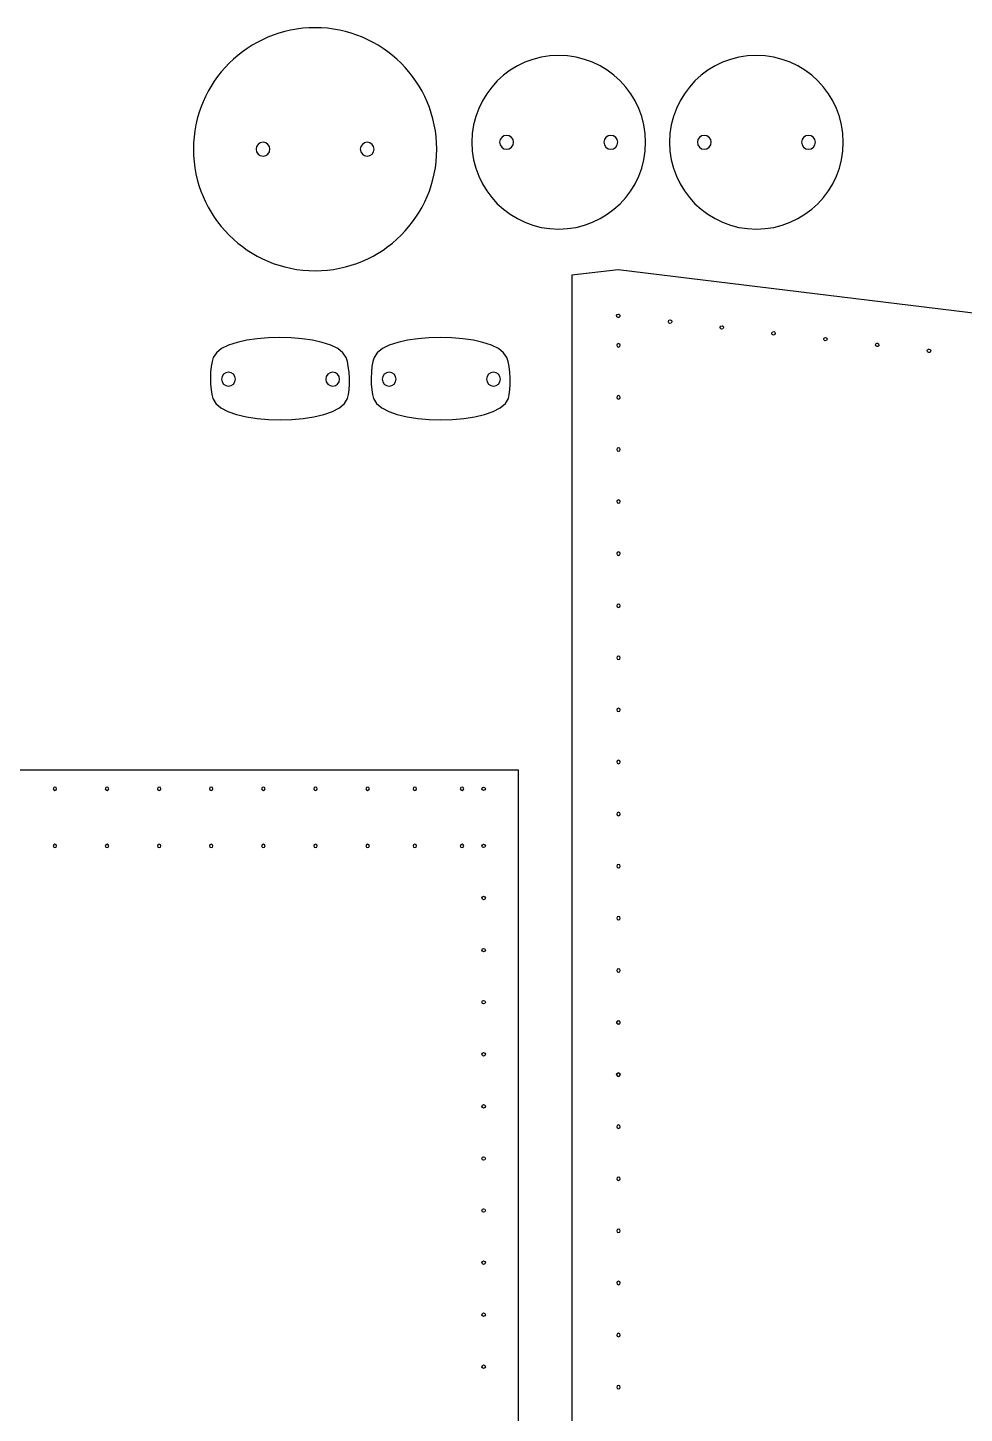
# Model space of a CAD drawing. Extents: x 21 to 1186, y -416 to -7.
# Drawn here: x 280.1 to 414.9, y -212.4 to -12.9 of the extents above; entities that cross this region are included whole.
import ezdxf

# ---------------------------------------------------------------- set-up
doc = ezdxf.new("R2010")
doc.units = 0
doc.header["$MEASUREMENT"] = 0
doc.layers.add('BUTTONS', color=7, linetype='CONTINUOUS')
doc.layers.add('CORK_OR_OUTER', color=7, linetype='CONTINUOUS')

# ---------------------------------------------------------------- blocks, each defined once
blk = doc.blocks.new('BLOCK_5')
at = {"layer": 'CORK_OR_OUTER', "color": 177}
for points, knots in [([(358.41, -48.51), (358.41, -48.51), (365.07, -47.74), (365.07, -47.74), (365.07, -47.74), (521.89, -66.92), (521.89, -66.92), (521.89, -66.92), (521.89, -66.92), (521.89, -66.92), (532.93, -66.92), (541.89, -76.07), (541.89, -87.11), (541.89, -87.11), (541.88, -87.11), (541.88, -87.11), (541.88, -87.11), (541.89, -87.11), (541.89, -87.11), (541.89, -87.11), (541.88, -376.73), (541.88, -376.73), (541.88, -376.73), (541.89, -376.73), (541.89, -376.73), (541.89, -387.78), (532.93, -396.92), (521.89, -396.92), (521.89, -396.92), (521.89, -396.92), (521.89, -396.92), (521.89, -396.92), (365.08, -416.12), (365.08, -416.12), (365.08, -416.12), (358.41, -415.32), (358.41, -415.32), (358.41, -415.32), (358.41, -48.51), (358.41, -48.51)], [0, 0, 0, 0, 1, 1, 1, 2, 2, 2, 3, 3, 3, 4, 4, 4, 5, 5, 5, 6, 6, 6, 7, 7, 7, 8, 8, 8, 9, 9, 9, 10, 10, 10, 11, 11, 11, 12, 12, 12, 13, 13, 13, 13]), ([(365.11, -58.38), (365.25, -58.38), (365.36, -58.49), (365.36, -58.63), (365.36, -58.76), (365.25, -58.88), (365.11, -58.88), (364.98, -58.88), (364.86, -58.76), (364.86, -58.63), (364.86, -58.49), (364.98, -58.38), (365.11, -58.38)], [0, 0, 0, 0, 1, 1, 1, 2, 2, 2, 3, 3, 3, 4, 4, 4, 4]), ([(365.11, -65.88), (365.25, -65.88), (365.36, -65.99), (365.36, -66.13), (365.36, -66.26), (365.25, -66.38), (365.11, -66.38), (364.98, -66.38), (364.86, -66.26), (364.86, -66.13), (364.86, -65.99), (364.98, -65.88), (365.11, -65.88)], [0, 0, 0, 0, 1, 1, 1, 2, 2, 2, 3, 3, 3, 4, 4, 4, 4]), ([(365.11, -73.38), (365.25, -73.38), (365.36, -73.49), (365.36, -73.63), (365.36, -73.76), (365.25, -73.88), (365.11, -73.88), (364.98, -73.88), (364.86, -73.76), (364.86, -73.63), (364.86, -73.49), (364.98, -73.38), (365.11, -73.38)], [0, 0, 0, 0, 1, 1, 1, 2, 2, 2, 3, 3, 3, 4, 4, 4, 4]), ([(365.11, -80.88), (365.25, -80.88), (365.36, -80.99), (365.36, -81.13), (365.36, -81.26), (365.25, -81.38), (365.11, -81.38), (364.98, -81.38), (364.86, -81.26), (364.86, -81.13), (364.86, -80.99), (364.98, -80.88), (365.11, -80.88)], [0, 0, 0, 0, 1, 1, 1, 2, 2, 2, 3, 3, 3, 4, 4, 4, 4]), ([(365.11, -88.38), (365.25, -88.38), (365.36, -88.49), (365.36, -88.63), (365.36, -88.76), (365.25, -88.88), (365.11, -88.88), (364.98, -88.88), (364.86, -88.76), (364.86, -88.63), (364.86, -88.49), (364.98, -88.38), (365.11, -88.38)], [0, 0, 0, 0, 1, 1, 1, 2, 2, 2, 3, 3, 3, 4, 4, 4, 4]), ([(365.11, -95.88), (365.25, -95.88), (365.36, -95.99), (365.36, -96.13), (365.36, -96.26), (365.25, -96.38), (365.11, -96.38), (364.98, -96.38), (364.86, -96.26), (364.86, -96.13), (364.86, -95.99), (364.98, -95.88), (365.11, -95.88)], [0, 0, 0, 0, 1, 1, 1, 2, 2, 2, 3, 3, 3, 4, 4, 4, 4]), ([(365.11, -103.38), (365.25, -103.38), (365.36, -103.49), (365.36, -103.63), (365.36, -103.76), (365.25, -103.88), (365.11, -103.88), (364.98, -103.88), (364.86, -103.76), (364.86, -103.63), (364.86, -103.49), (364.98, -103.38), (365.11, -103.38)], [0, 0, 0, 0, 1, 1, 1, 2, 2, 2, 3, 3, 3, 4, 4, 4, 4]), ([(365.11, -110.88), (365.25, -110.88), (365.36, -110.99), (365.36, -111.13), (365.36, -111.26), (365.25, -111.38), (365.11, -111.38), (364.98, -111.38), (364.86, -111.26), (364.86, -111.13), (364.86, -110.99), (364.98, -110.88), (365.11, -110.88)], [0, 0, 0, 0, 1, 1, 1, 2, 2, 2, 3, 3, 3, 4, 4, 4, 4]), ([(365.11, -118.37), (365.25, -118.37), (365.36, -118.48), (365.36, -118.62), (365.36, -118.76), (365.25, -118.87), (365.11, -118.87), (364.98, -118.87), (364.86, -118.76), (364.86, -118.62), (364.86, -118.48), (364.98, -118.37), (365.11, -118.37)], [0, 0, 0, 0, 1, 1, 1, 2, 2, 2, 3, 3, 3, 4, 4, 4, 4]), ([(365.11, -125.87), (365.25, -125.87), (365.36, -125.98), (365.36, -126.12), (365.36, -126.26), (365.25, -126.37), (365.11, -126.37), (364.98, -126.37), (364.86, -126.26), (364.86, -126.12), (364.86, -125.98), (364.98, -125.87), (365.11, -125.87)], [0, 0, 0, 0, 1, 1, 1, 2, 2, 2, 3, 3, 3, 4, 4, 4, 4]), ([(365.11, -133.37), (365.25, -133.37), (365.36, -133.48), (365.36, -133.62), (365.36, -133.76), (365.25, -133.87), (365.11, -133.87), (364.98, -133.87), (364.86, -133.76), (364.86, -133.62), (364.86, -133.48), (364.98, -133.37), (365.11, -133.37)], [0, 0, 0, 0, 1, 1, 1, 2, 2, 2, 3, 3, 3, 4, 4, 4, 4]), ([(365.11, -140.87), (365.25, -140.87), (365.36, -140.98), (365.36, -141.12), (365.36, -141.26), (365.25, -141.37), (365.11, -141.37), (364.98, -141.37), (364.86, -141.26), (364.86, -141.12), (364.86, -140.98), (364.98, -140.87), (365.11, -140.87)], [0, 0, 0, 0, 1, 1, 1, 2, 2, 2, 3, 3, 3, 4, 4, 4, 4]), ([(365.11, -148.39), (365.25, -148.39), (365.36, -148.5), (365.36, -148.64), (365.36, -148.78), (365.25, -148.89), (365.11, -148.89), (364.98, -148.89), (364.86, -148.78), (364.86, -148.64), (364.86, -148.5), (364.98, -148.39), (365.11, -148.39)], [0, 0, 0, 0, 1, 1, 1, 2, 2, 2, 3, 3, 3, 4, 4, 4, 4]), ([(365.11, -155.89), (365.25, -155.89), (365.36, -156), (365.36, -156.14), (365.36, -156.28), (365.25, -156.39), (365.11, -156.39), (364.98, -156.39), (364.86, -156.28), (364.86, -156.14), (364.86, -156), (364.98, -155.89), (365.11, -155.89)], [0, 0, 0, 0, 1, 1, 1, 2, 2, 2, 3, 3, 3, 4, 4, 4, 4]), ([(365.11, -163.39), (365.25, -163.39), (365.36, -163.5), (365.36, -163.64), (365.36, -163.78), (365.25, -163.89), (365.11, -163.89), (364.98, -163.89), (364.86, -163.78), (364.86, -163.64), (364.86, -163.5), (364.98, -163.39), (365.11, -163.39)], [0, 0, 0, 0, 1, 1, 1, 2, 2, 2, 3, 3, 3, 4, 4, 4, 4]), ([(365.11, -170.89), (365.25, -170.89), (365.36, -171), (365.36, -171.14), (365.36, -171.27), (365.25, -171.39), (365.11, -171.39), (364.98, -171.39), (364.86, -171.27), (364.86, -171.14), (364.86, -171), (364.98, -170.89), (365.11, -170.89)], [0, 0, 0, 0, 1, 1, 1, 2, 2, 2, 3, 3, 3, 4, 4, 4, 4]), ([(365.11, -178.39), (365.25, -178.39), (365.36, -178.5), (365.36, -178.64), (365.36, -178.77), (365.25, -178.89), (365.11, -178.89), (364.98, -178.89), (364.86, -178.77), (364.86, -178.64), (364.86, -178.5), (364.98, -178.39), (365.11, -178.39)], [0, 0, 0, 0, 1, 1, 1, 2, 2, 2, 3, 3, 3, 4, 4, 4, 4]), ([(365.11, -185.89), (365.25, -185.89), (365.36, -186), (365.36, -186.14), (365.36, -186.27), (365.25, -186.39), (365.11, -186.39), (364.98, -186.39), (364.86, -186.27), (364.86, -186.14), (364.86, -186), (364.98, -185.89), (365.11, -185.89)], [0, 0, 0, 0, 1, 1, 1, 2, 2, 2, 3, 3, 3, 4, 4, 4, 4]), ([(365.11, -193.39), (365.25, -193.39), (365.36, -193.5), (365.36, -193.64), (365.36, -193.77), (365.25, -193.89), (365.11, -193.89), (364.98, -193.89), (364.86, -193.77), (364.86, -193.64), (364.86, -193.5), (364.98, -193.39), (365.11, -193.39)], [0, 0, 0, 0, 1, 1, 1, 2, 2, 2, 3, 3, 3, 4, 4, 4, 4]), ([(365.11, -200.89), (365.25, -200.89), (365.36, -201), (365.36, -201.14), (365.36, -201.28), (365.25, -201.39), (365.11, -201.39), (364.98, -201.39), (364.86, -201.28), (364.86, -201.14), (364.86, -201), (364.98, -200.89), (365.11, -200.89)], [0, 0, 0, 0, 1, 1, 1, 2, 2, 2, 3, 3, 3, 4, 4, 4, 4]), ([(365.1, -208.39), (365.24, -208.39), (365.35, -208.5), (365.35, -208.64), (365.35, -208.78), (365.24, -208.89), (365.1, -208.89), (364.96, -208.89), (364.85, -208.78), (364.85, -208.64), (364.85, -208.5), (364.96, -208.39), (365.1, -208.39)], [0, 0, 0, 0, 1, 1, 1, 2, 2, 2, 3, 3, 3, 4, 4, 4, 4])]:
    blk.add_open_spline(points, degree=3, knots=knots, dxfattribs=at)
at = {"layer": 'CORK_OR_OUTER', "color": 112}
for points in [[(364.82, -54.36), (364.81, -54.49), (364.91, -54.62), (365.04, -54.63), (365.18, -54.65), (365.3, -54.55), (365.32, -54.41), (365.34, -54.27), (365.24, -54.15), (365.1, -54.13), (364.96, -54.12), (364.84, -54.22), (364.82, -54.36)], [(372.28, -55.19), (372.26, -55.33), (372.36, -55.45), (372.5, -55.47), (372.63, -55.49), (372.76, -55.39), (372.77, -55.25), (372.79, -55.11), (372.69, -54.99), (372.55, -54.97), (372.42, -54.96), (372.29, -55.06), (372.28, -55.19)], [(379.73, -56.03), (379.71, -56.17), (379.81, -56.29), (379.95, -56.31), (380.08, -56.32), (380.21, -56.23), (380.22, -56.09), (380.24, -55.95), (380.14, -55.83), (380, -55.81), (379.86, -55.8), (379.74, -55.89), (379.73, -56.03)], [(387.18, -56.87), (387.16, -57.01), (387.26, -57.13), (387.4, -57.15), (387.53, -57.16), (387.66, -57.06), (387.67, -56.93), (387.69, -56.79), (387.59, -56.67), (387.45, -56.65), (387.32, -56.63), (387.19, -56.73), (387.18, -56.87)], [(394.63, -57.71), (394.61, -57.85), (394.71, -57.97), (394.85, -57.99), (394.98, -58), (395.11, -57.9), (395.12, -57.76), (395.14, -57.63), (395.04, -57.5), (394.9, -57.49), (394.76, -57.47), (394.64, -57.57), (394.63, -57.71)], [(402.08, -58.55), (402.06, -58.68), (402.16, -58.81), (402.3, -58.82), (402.44, -58.84), (402.56, -58.74), (402.58, -58.6), (402.59, -58.47), (402.49, -58.34), (402.36, -58.33), (402.22, -58.31), (402.09, -58.41), (402.08, -58.55)], [(409.53, -59.39), (409.52, -59.52), (409.61, -59.65), (409.75, -59.66), (409.89, -59.68), (410.01, -59.58), (410.03, -59.44), (410.04, -59.31), (409.95, -59.18), (409.81, -59.17), (409.67, -59.15), (409.55, -59.25), (409.53, -59.39)]]:
    blk.add_open_spline(points, degree=3, knots=[0, 0, 0, 0, 1, 1, 1, 2, 2, 2, 3, 3, 3, 4, 4, 4, 4], dxfattribs=at)
at = {"layer": 'CORK_OR_OUTER', "color": 1}
for points in [[(365.09, -155.89), (364.95, -155.89), (364.84, -156), (364.84, -156.14), (364.84, -156.28), (364.95, -156.39), (365.09, -156.39), (365.22, -156.39), (365.34, -156.28), (365.34, -156.14), (365.34, -156), (365.22, -155.89), (365.09, -155.89)], [(365.09, -163.39), (364.95, -163.39), (364.84, -163.5), (364.84, -163.64), (364.84, -163.78), (364.95, -163.89), (365.09, -163.89), (365.22, -163.89), (365.34, -163.78), (365.34, -163.64), (365.34, -163.5), (365.22, -163.39), (365.09, -163.39)]]:
    blk.add_open_spline(points, degree=3, knots=[0, 0, 0, 0, 1, 1, 1, 2, 2, 2, 3, 3, 3, 4, 4, 4, 4], dxfattribs=at)
blk = doc.blocks.new('BLOCK_6')
at = {"layer": 'CORK_OR_OUTER', "color": 1}
for points, knots in [([(350.7, -340.74), (350.7, -340.74), (350.7, -340.74), (350.7, -340.74), (350.7, -351.79), (341.56, -360.74), (330.51, -360.74), (330.51, -360.74), (330.51, -360.73), (330.51, -360.73), (330.51, -360.73), (330.51, -360.74), (330.51, -360.74), (330.51, -360.74), (40.89, -360.73), (40.89, -360.73), (40.89, -360.73), (40.89, -360.74), (40.89, -360.74), (29.85, -360.74), (20.7, -351.79), (20.7, -340.74), (20.7, -340.74), (20.7, -340.74), (20.7, -340.74), (20.7, -340.74), (20.65, -119.82), (20.65, -119.82), (20.65, -119.82), (350.7, -119.82), (350.7, -119.82), (350.7, -119.82), (350.7, -340.74), (350.7, -340.74)], [0, 0, 0, 0, 1, 1, 1, 2, 2, 2, 3, 3, 3, 4, 4, 4, 5, 5, 5, 6, 6, 6, 7, 7, 7, 8, 8, 8, 9, 9, 9, 10, 10, 10, 11, 11, 11, 11]), ([(284.27, -122.48), (284.27, -122.62), (284.15, -122.73), (284.02, -122.73), (283.88, -122.73), (283.77, -122.62), (283.77, -122.48), (283.77, -122.34), (283.88, -122.23), (284.02, -122.23), (284.15, -122.23), (284.27, -122.34), (284.27, -122.48)], [0, 0, 0, 0, 1, 1, 1, 2, 2, 2, 3, 3, 3, 4, 4, 4, 4]), ([(291.77, -122.48), (291.77, -122.62), (291.65, -122.73), (291.52, -122.73), (291.38, -122.73), (291.27, -122.62), (291.27, -122.48), (291.27, -122.34), (291.38, -122.23), (291.52, -122.23), (291.65, -122.23), (291.77, -122.34), (291.77, -122.48)], [0, 0, 0, 0, 1, 1, 1, 2, 2, 2, 3, 3, 3, 4, 4, 4, 4]), ([(299.27, -122.48), (299.27, -122.62), (299.15, -122.73), (299.02, -122.73), (298.88, -122.73), (298.77, -122.62), (298.77, -122.48), (298.77, -122.34), (298.88, -122.23), (299.02, -122.23), (299.15, -122.23), (299.27, -122.34), (299.27, -122.48)], [0, 0, 0, 0, 1, 1, 1, 2, 2, 2, 3, 3, 3, 4, 4, 4, 4]), ([(306.76, -122.48), (306.76, -122.62), (306.65, -122.73), (306.51, -122.73), (306.37, -122.73), (306.26, -122.62), (306.26, -122.48), (306.26, -122.34), (306.37, -122.23), (306.51, -122.23), (306.65, -122.23), (306.76, -122.34), (306.76, -122.48)], [0, 0, 0, 0, 1, 1, 1, 2, 2, 2, 3, 3, 3, 4, 4, 4, 4]), ([(314.26, -122.48), (314.26, -122.62), (314.15, -122.73), (314.01, -122.73), (313.87, -122.73), (313.76, -122.62), (313.76, -122.48), (313.76, -122.34), (313.87, -122.23), (314.01, -122.23), (314.15, -122.23), (314.26, -122.34), (314.26, -122.48)], [0, 0, 0, 0, 1, 1, 1, 2, 2, 2, 3, 3, 3, 4, 4, 4, 4]), ([(321.76, -122.48), (321.76, -122.62), (321.65, -122.73), (321.51, -122.73), (321.37, -122.73), (321.26, -122.62), (321.26, -122.48), (321.26, -122.34), (321.37, -122.23), (321.51, -122.23), (321.65, -122.23), (321.76, -122.34), (321.76, -122.48)], [0, 0, 0, 0, 1, 1, 1, 2, 2, 2, 3, 3, 3, 4, 4, 4, 4]), ([(329.26, -122.48), (329.26, -122.62), (329.15, -122.73), (329.01, -122.73), (328.87, -122.73), (328.76, -122.62), (328.76, -122.48), (328.76, -122.34), (328.87, -122.23), (329.01, -122.23), (329.15, -122.23), (329.26, -122.34), (329.26, -122.48)], [0, 0, 0, 0, 1, 1, 1, 2, 2, 2, 3, 3, 3, 4, 4, 4, 4]), ([(336.06, -122.48), (336.06, -122.62), (335.95, -122.73), (335.81, -122.73), (335.67, -122.73), (335.56, -122.62), (335.56, -122.48), (335.56, -122.34), (335.67, -122.23), (335.81, -122.23), (335.95, -122.23), (336.06, -122.34), (336.06, -122.48)], [0, 0, 0, 0, 1, 1, 1, 2, 2, 2, 3, 3, 3, 4, 4, 4, 4]), ([(342.85, -122.48), (342.85, -122.62), (342.74, -122.73), (342.6, -122.73), (342.46, -122.73), (342.35, -122.62), (342.35, -122.48), (342.35, -122.34), (342.46, -122.23), (342.6, -122.23), (342.74, -122.23), (342.85, -122.34), (342.85, -122.48)], [0, 0, 0, 0, 1, 1, 1, 2, 2, 2, 3, 3, 3, 4, 4, 4, 4]), ([(284.27, -130.71), (284.27, -130.85), (284.15, -130.96), (284.02, -130.96), (283.88, -130.96), (283.77, -130.85), (283.77, -130.71), (283.77, -130.58), (283.88, -130.46), (284.02, -130.46), (284.15, -130.46), (284.27, -130.58), (284.27, -130.71)], [0, 0, 0, 0, 1, 1, 1, 2, 2, 2, 3, 3, 3, 4, 4, 4, 4]), ([(291.77, -130.71), (291.77, -130.85), (291.65, -130.96), (291.52, -130.96), (291.38, -130.96), (291.27, -130.85), (291.27, -130.71), (291.27, -130.58), (291.38, -130.46), (291.52, -130.46), (291.65, -130.46), (291.77, -130.58), (291.77, -130.71)], [0, 0, 0, 0, 1, 1, 1, 2, 2, 2, 3, 3, 3, 4, 4, 4, 4]), ([(299.27, -130.71), (299.27, -130.85), (299.15, -130.96), (299.02, -130.96), (298.88, -130.96), (298.77, -130.85), (298.77, -130.71), (298.77, -130.58), (298.88, -130.46), (299.02, -130.46), (299.15, -130.46), (299.27, -130.58), (299.27, -130.71)], [0, 0, 0, 0, 1, 1, 1, 2, 2, 2, 3, 3, 3, 4, 4, 4, 4]), ([(306.76, -130.71), (306.76, -130.85), (306.65, -130.96), (306.51, -130.96), (306.37, -130.96), (306.26, -130.85), (306.26, -130.71), (306.26, -130.58), (306.37, -130.46), (306.51, -130.46), (306.65, -130.46), (306.76, -130.58), (306.76, -130.71)], [0, 0, 0, 0, 1, 1, 1, 2, 2, 2, 3, 3, 3, 4, 4, 4, 4]), ([(314.26, -130.71), (314.26, -130.85), (314.15, -130.96), (314.01, -130.96), (313.87, -130.96), (313.76, -130.85), (313.76, -130.71), (313.76, -130.58), (313.87, -130.46), (314.01, -130.46), (314.15, -130.46), (314.26, -130.58), (314.26, -130.71)], [0, 0, 0, 0, 1, 1, 1, 2, 2, 2, 3, 3, 3, 4, 4, 4, 4]), ([(321.76, -130.71), (321.76, -130.85), (321.65, -130.96), (321.51, -130.96), (321.37, -130.96), (321.26, -130.85), (321.26, -130.71), (321.26, -130.58), (321.37, -130.46), (321.51, -130.46), (321.65, -130.46), (321.76, -130.58), (321.76, -130.71)], [0, 0, 0, 0, 1, 1, 1, 2, 2, 2, 3, 3, 3, 4, 4, 4, 4]), ([(329.26, -130.71), (329.26, -130.85), (329.15, -130.96), (329.01, -130.96), (328.87, -130.96), (328.76, -130.85), (328.76, -130.71), (328.76, -130.58), (328.87, -130.46), (329.01, -130.46), (329.15, -130.46), (329.26, -130.58), (329.26, -130.71)], [0, 0, 0, 0, 1, 1, 1, 2, 2, 2, 3, 3, 3, 4, 4, 4, 4]), ([(336.06, -130.71), (336.06, -130.85), (335.95, -130.96), (335.81, -130.96), (335.67, -130.96), (335.56, -130.85), (335.56, -130.71), (335.56, -130.58), (335.67, -130.46), (335.81, -130.46), (335.95, -130.46), (336.06, -130.58), (336.06, -130.71)], [0, 0, 0, 0, 1, 1, 1, 2, 2, 2, 3, 3, 3, 4, 4, 4, 4]), ([(342.85, -130.71), (342.85, -130.85), (342.74, -130.96), (342.6, -130.96), (342.46, -130.96), (342.35, -130.85), (342.35, -130.71), (342.35, -130.58), (342.46, -130.46), (342.6, -130.46), (342.74, -130.46), (342.85, -130.58), (342.85, -130.71)], [0, 0, 0, 0, 1, 1, 1, 2, 2, 2, 3, 3, 3, 4, 4, 4, 4])]:
    blk.add_open_spline(points, degree=3, knots=knots, dxfattribs=at)
at = {"layer": 'CORK_OR_OUTER', "color": 223}
for points in [[(345.7, -122.23), (345.57, -122.23), (345.45, -122.34), (345.45, -122.48), (345.45, -122.62), (345.57, -122.73), (345.7, -122.73), (345.84, -122.73), (345.95, -122.62), (345.95, -122.48), (345.95, -122.34), (345.84, -122.23), (345.7, -122.23)], [(345.7, -130.46), (345.57, -130.46), (345.45, -130.57), (345.45, -130.71), (345.45, -130.85), (345.57, -130.96), (345.7, -130.96), (345.84, -130.96), (345.95, -130.85), (345.95, -130.71), (345.95, -130.57), (345.84, -130.46), (345.7, -130.46)], [(345.7, -137.96), (345.57, -137.96), (345.45, -138.07), (345.45, -138.21), (345.45, -138.34), (345.57, -138.46), (345.7, -138.46), (345.84, -138.46), (345.95, -138.34), (345.95, -138.21), (345.95, -138.07), (345.84, -137.96), (345.7, -137.96)], [(345.7, -145.46), (345.57, -145.46), (345.45, -145.57), (345.45, -145.71), (345.45, -145.84), (345.57, -145.96), (345.7, -145.96), (345.84, -145.96), (345.95, -145.84), (345.95, -145.71), (345.95, -145.57), (345.84, -145.46), (345.7, -145.46)], [(345.7, -152.96), (345.57, -152.96), (345.45, -153.07), (345.45, -153.21), (345.45, -153.34), (345.57, -153.46), (345.7, -153.46), (345.84, -153.46), (345.95, -153.34), (345.95, -153.21), (345.95, -153.07), (345.84, -152.96), (345.7, -152.96)], [(345.7, -160.46), (345.57, -160.46), (345.45, -160.57), (345.45, -160.71), (345.45, -160.84), (345.57, -160.96), (345.7, -160.96), (345.84, -160.96), (345.95, -160.84), (345.95, -160.71), (345.95, -160.57), (345.84, -160.46), (345.7, -160.46)], [(345.7, -167.96), (345.57, -167.96), (345.45, -168.07), (345.45, -168.21), (345.45, -168.35), (345.57, -168.46), (345.7, -168.46), (345.84, -168.46), (345.95, -168.35), (345.95, -168.21), (345.95, -168.07), (345.84, -167.96), (345.7, -167.96)], [(345.7, -175.46), (345.57, -175.46), (345.45, -175.57), (345.45, -175.71), (345.45, -175.85), (345.57, -175.96), (345.7, -175.96), (345.84, -175.96), (345.95, -175.85), (345.95, -175.71), (345.95, -175.57), (345.84, -175.46), (345.7, -175.46)], [(345.7, -182.96), (345.57, -182.96), (345.45, -183.07), (345.45, -183.21), (345.45, -183.35), (345.57, -183.46), (345.7, -183.46), (345.84, -183.46), (345.95, -183.35), (345.95, -183.21), (345.95, -183.07), (345.84, -182.96), (345.7, -182.96)], [(345.7, -190.46), (345.57, -190.46), (345.45, -190.57), (345.45, -190.71), (345.45, -190.85), (345.57, -190.96), (345.7, -190.96), (345.84, -190.96), (345.95, -190.85), (345.95, -190.71), (345.95, -190.57), (345.84, -190.46), (345.7, -190.46)], [(345.7, -197.96), (345.57, -197.96), (345.45, -198.07), (345.45, -198.21), (345.45, -198.34), (345.57, -198.46), (345.7, -198.46), (345.84, -198.46), (345.95, -198.34), (345.95, -198.21), (345.95, -198.07), (345.84, -197.96), (345.7, -197.96)], [(345.7, -205.45), (345.57, -205.45), (345.45, -205.57), (345.45, -205.7), (345.45, -205.84), (345.57, -205.95), (345.7, -205.95), (345.84, -205.95), (345.95, -205.84), (345.95, -205.7), (345.95, -205.57), (345.84, -205.45), (345.7, -205.45)]]:
    blk.add_open_spline(points, degree=3, knots=[0, 0, 0, 0, 1, 1, 1, 2, 2, 2, 3, 3, 3, 4, 4, 4, 4], dxfattribs=at)

msp = doc.modelspace()

# ---------------------------------------------------------------- linework, layer by layer
at = {"layer": 'BUTTONS', "color": 1}
for points in [[(321.46, -12.9), (331.12, -12.9), (338.96, -20.74), (338.96, -30.4), (338.96, -40.07), (331.12, -47.9), (321.46, -47.9), (311.79, -47.9), (303.96, -40.07), (303.96, -30.4), (303.96, -20.74), (311.79, -12.9), (321.46, -12.9)], [(369.01, -29.4), (369.01, -36.31), (363.41, -41.9), (356.51, -41.9), (349.61, -41.9), (344.01, -36.31), (344.01, -29.4), (344.01, -22.5), (349.61, -16.9), (356.51, -16.9), (363.41, -16.9), (369.01, -22.5), (369.01, -29.4)], [(397.45, -29.4), (397.45, -36.31), (391.85, -41.9), (384.95, -41.9), (378.05, -41.9), (372.45, -36.31), (372.45, -29.4), (372.45, -22.5), (378.05, -16.9), (384.95, -16.9), (391.85, -16.9), (397.45, -22.5), (397.45, -29.4)], [(313.96, -29.4), (314.51, -29.4), (314.96, -29.85), (314.96, -30.4), (314.96, -30.95), (314.51, -31.4), (313.96, -31.4), (313.4, -31.4), (312.96, -30.95), (312.96, -30.4), (312.96, -29.85), (313.4, -29.4), (313.96, -29.4)], [(328.96, -29.4), (329.51, -29.4), (329.96, -29.85), (329.96, -30.4), (329.96, -30.95), (329.51, -31.4), (328.96, -31.4), (328.41, -31.4), (327.96, -30.95), (327.96, -30.4), (327.96, -29.85), (328.41, -29.4), (328.96, -29.4)], [(349.01, -28.4), (349.56, -28.4), (350.01, -28.85), (350.01, -29.4), (350.01, -29.95), (349.56, -30.4), (349.01, -30.4), (348.46, -30.4), (348.01, -29.95), (348.01, -29.4), (348.01, -28.85), (348.46, -28.4), (349.01, -28.4)], [(364.01, -28.4), (364.57, -28.4), (365.01, -28.85), (365.01, -29.4), (365.01, -29.95), (364.57, -30.4), (364.01, -30.4), (363.46, -30.4), (363.01, -29.95), (363.01, -29.4), (363.01, -28.85), (363.46, -28.4), (364.01, -28.4)], [(377.45, -28.4), (378, -28.4), (378.45, -28.85), (378.45, -29.4), (378.45, -29.95), (378, -30.4), (377.45, -30.4), (376.9, -30.4), (376.45, -29.95), (376.45, -29.4), (376.45, -28.85), (376.9, -28.4), (377.45, -28.4)], [(392.45, -28.4), (393.01, -28.4), (393.45, -28.85), (393.45, -29.4), (393.45, -29.95), (393.01, -30.4), (392.45, -30.4), (391.9, -30.4), (391.45, -29.95), (391.45, -29.4), (391.45, -28.85), (391.9, -28.4), (392.45, -28.4)], [(326.14, -66.27), (324.72, -70.42), (308.15, -70.42), (306.72, -66.27), (306.31, -65.05), (306.25, -61.75), (306.81, -60.37), (308.36, -56.54), (324.35, -56.54), (325.91, -60.37), (326.46, -61.75), (326.56, -65.05), (326.14, -66.27)], [(349.27, -66.27), (347.84, -70.42), (331.27, -70.42), (329.85, -66.27), (329.43, -65.05), (329.37, -61.75), (329.93, -60.37), (331.48, -56.54), (347.48, -56.54), (349.03, -60.37), (349.59, -61.75), (349.68, -65.05), (349.27, -66.27)], [(308.99, -62.51), (309.54, -62.51), (309.99, -62.96), (309.99, -63.51), (309.99, -64.06), (309.54, -64.51), (308.99, -64.51), (308.43, -64.51), (307.99, -64.06), (307.99, -63.51), (307.99, -62.96), (308.43, -62.51), (308.99, -62.51)], [(323.99, -62.51), (324.54, -62.51), (324.99, -62.96), (324.99, -63.51), (324.99, -64.06), (324.54, -64.51), (323.99, -64.51), (323.44, -64.51), (322.99, -64.06), (322.99, -63.51), (322.99, -62.96), (323.44, -62.51), (323.99, -62.51)], [(332.11, -62.51), (332.66, -62.51), (333.11, -62.96), (333.11, -63.51), (333.11, -64.06), (332.66, -64.51), (332.11, -64.51), (331.56, -64.51), (331.11, -64.06), (331.11, -63.51), (331.11, -62.96), (331.56, -62.51), (332.11, -62.51)], [(347.11, -62.51), (347.67, -62.51), (348.11, -62.96), (348.11, -63.51), (348.11, -64.06), (347.67, -64.51), (347.11, -64.51), (346.56, -64.51), (346.11, -64.06), (346.11, -63.51), (346.11, -62.96), (346.56, -62.51), (347.11, -62.51)]]:
    msp.add_open_spline(points, degree=3, knots=[0, 0, 0, 0, 1, 1, 1, 2, 2, 2, 3, 3, 3, 4, 4, 4, 4], dxfattribs=at)

# ---------------------------------------------------------------- block references
at = {"layer": 'CORK_OR_OUTER'}
for name in ['BLOCK_5', 'BLOCK_6']:
    msp.add_blockref(name, (0, 0), dxfattribs=at)

doc.saveas('drawing.dxf')
